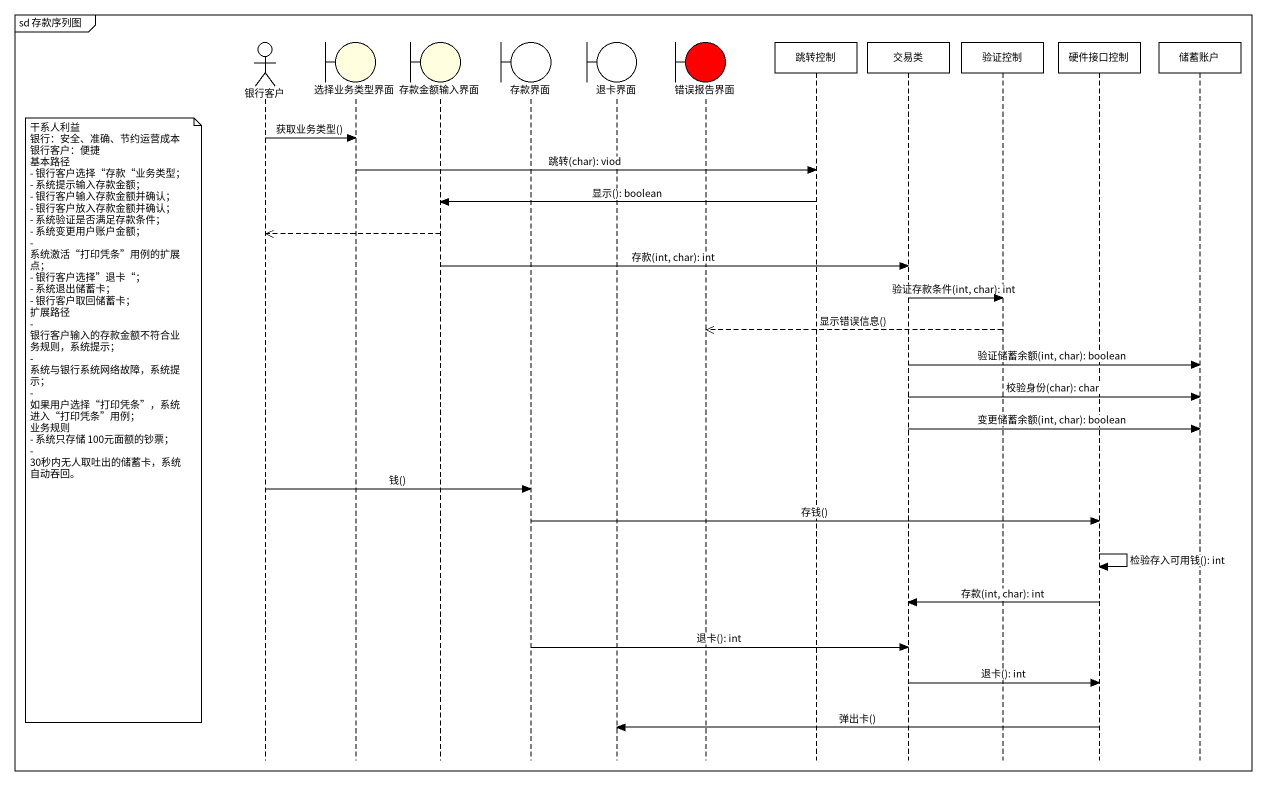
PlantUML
@startuml
mainframe sd 存款序列图
hide footbox
actor 银行客户
boundary 选择业务类型界面 #FFFFE0
boundary 存款金额输入界面 #FFFFE0
boundary 存款界面
boundary 退卡界面
boundary 错误报告界面 #FF0000
participant 跳转控制
participant 交易类
participant 验证控制
participant 硬件接口控制
participant 储蓄账户

银行客户 -> 选择业务类型界面 : 获取业务类型()
选择业务类型界面 -> 跳转控制 : 跳转(char): viod
跳转控制 -> 存款金额输入界面 : 显示(): boolean
存款金额输入界面 -->> 银行客户
存款金额输入界面 -> 交易类 : 存款(int, char): int
交易类 -> 验证控制 : 验证存款条件(int, char): int
验证控制 -->> 错误报告界面 : 显示错误信息()
交易类 -> 储蓄账户 : 验证储蓄余额(int, char): boolean
交易类 -> 储蓄账户 : 校验身份(char): char
note left of 银行客户
  干系人利益
  银行：安全、准确、节约运营成本
  银行客户：便捷
  基本路径
  - 银行客户选择“存款“业务类型；
  - 系统提示输入存款金额；
  - 银行客户输入存款金额并确认；
  - 银行客户放入存款金额并确认；
  - 系统验证是否满足存款条件；
  - 系统变更用户账户金额；
  - 系统激活“打印凭条”用例的扩展点；
  - 银行客户选择”退卡“；
  - 系统退出储蓄卡；
  - 银行客户取回储蓄卡；
  扩展路径
  - 银行客户输入的存款金额不符合业务规则，系统提示；
  - 系统与银行系统网络故障，系统提示；
  - 如果用户选择“打印凭条”，系统进入“打印凭条”用例；
  业务规则
  - 系统只存储 100元面额的钞票；
  - 30秒内无人取吐出的储蓄卡，系统自动吞回。
end note
交易类 -> 储蓄账户 : 变更储蓄余额(int, char): boolean
银行客户 -> 存款界面 : 钱()
存款界面 -> 硬件接口控制 : 存钱()
硬件接口控制 -> 硬件接口控制 : 检验存入可用钱(): int
硬件接口控制 -> 交易类 : 存款(int, char): int
存款界面 -> 交易类 : 退卡(): int
交易类 -> 硬件接口控制 : 退卡(): int
硬件接口控制 -> 退卡界面 : 弹出卡()
@enduml
